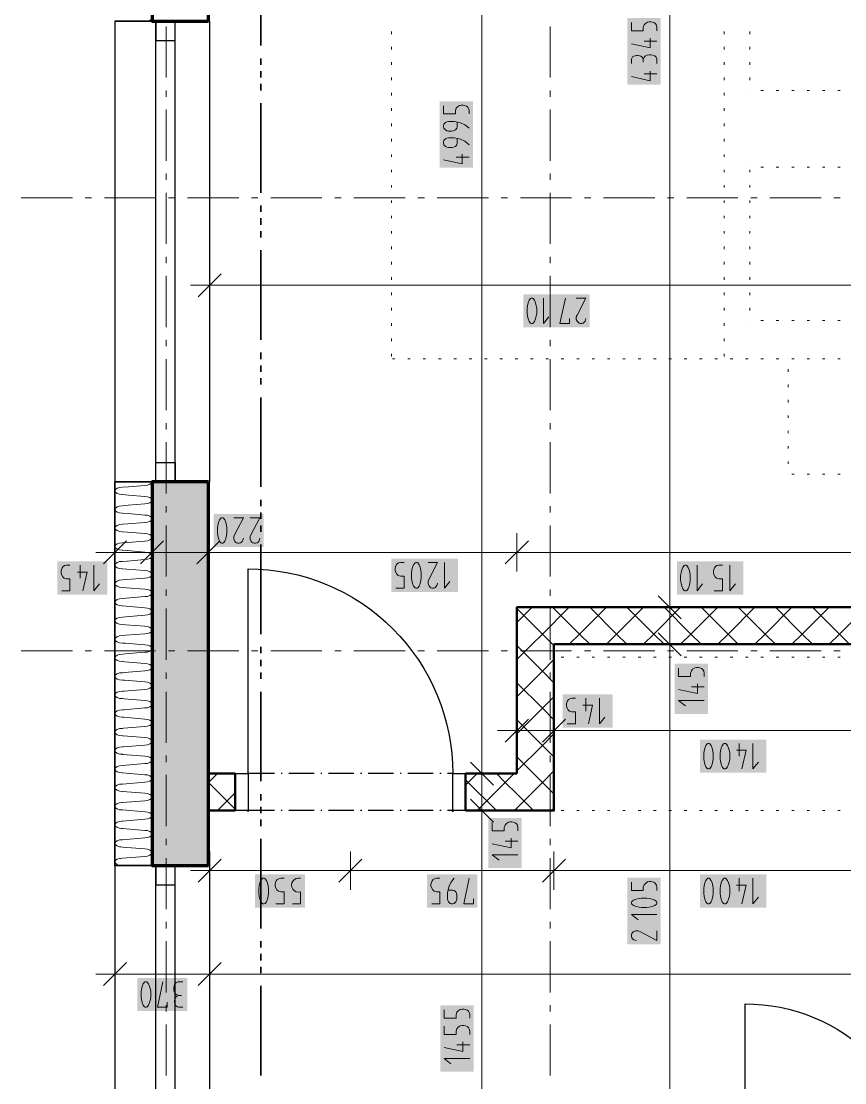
# Model space of a CAD drawing. Header units: millimetres. Extents: x 0 to 594, y 0 to 420.
# Drawn here: x 92.51 to 121.98, y 205.87 to 243.87 of the extents above; entities that cross this region are included whole.
import ezdxf

# ---------------------------------------------------------------- set-up
doc = ezdxf.new("R2010")
doc.units = ezdxf.units.MM
doc.header["$LTSCALE"] = 8
for name, color, linetype in [('PDF_Dvere', 7, 'Continuous'), ('PDF_Koty delkove', 7, 'Continuous'), ('PDF_Nabytek', 7, 'Continuous'), ('PDF_Okna', 7, 'Continuous'), ('PDF_Osy hlavni', 7, 'Continuous'), ('PDF_Pozarni useky', 7, 'Continuous'), ('PDF_Pricky zdene', 7, 'Continuous'), ('PDF_Steny obvodove nosne', 7, 'Continuous'), ('PDF_Zatepleni', 7, 'Continuous')]:
    doc.layers.add(name, color=color, linetype=linetype)

msp = doc.modelspace()

# ---------------------------------------------------------------- hatches: boundary and pattern name
at = {"layer": 'PDF_Zatepleni', "transparency": 33554559}
for points in [[(96.128, 217.608), (96.107, 217.629), (96.128, 217.65), (96.145, 217.632), (96.145, 217.626), (96.149, 217.629), (96.145, 217.632), (96.145, 217.626)], [(96.128, 216.944), (96.107, 216.965), (96.128, 216.986), (96.131, 216.982), (96.131, 216.947), (96.149, 216.965), (96.131, 216.982), (96.131, 216.947)], [(96.128, 216.28), (96.116, 216.292), (96.117, 216.31), (96.107, 216.301), (96.116, 216.292), (96.117, 216.31), (96.128, 216.322), (96.149, 216.301)]]:
    msp.add_hatch(color=256, dxfattribs=at).paths.add_polyline_path(points)

# ---------------------------------------------------------------- linework, layer by layer
at = {"layer": 'PDF_Dvere', "lineweight": 25}
for points in [[(100.625, 216.942), (100.625, 224.269, -0.414214), (107.952, 216.942), (107.758, 216.942)], [(118.611, 202.288), (118.407, 202.288), (118.407, 208.699, -0.414214), (124.819, 202.288), (124.793, 202.288)]]:
    msp.add_lwpolyline(points, format="xyb", dxfattribs=at)
for points in [[(100.625, 215.614), (100.167, 215.614), (100.167, 216.942), (100.625, 216.942)], [(108.41, 215.614), (107.952, 215.614), (107.952, 216.942), (108.41, 216.942)]]:
    msp.add_lwpolyline(points, close=True, dxfattribs=at)
for points in [[(101.576, 216.942), (100.66, 216.942)], [(101.85, 216.942), (101.805, 216.942)], [(102.995, 216.942), (102.079, 216.942)], [(103.27, 216.942), (103.224, 216.942)], [(104.415, 216.942), (103.499, 216.942)], [(104.69, 216.942), (104.644, 216.942)], [(105.834, 216.942), (104.919, 216.942)], [(106.109, 216.942), (106.063, 216.942)], [(107.254, 216.942), (106.338, 216.942)], [(107.529, 216.942), (107.483, 216.942)], [(101.576, 215.614), (100.66, 215.614)], [(101.85, 215.614), (101.805, 215.614)], [(102.995, 215.614), (102.079, 215.614)], [(103.27, 215.614), (103.224, 215.614)], [(104.415, 215.614), (103.499, 215.614)], [(104.69, 215.614), (104.644, 215.614)], [(105.834, 215.614), (104.919, 215.614)], [(106.109, 215.614), (106.063, 215.614)], [(107.254, 215.614), (106.338, 215.614)], [(107.529, 215.614), (107.483, 215.614)], [(107.952, 215.614), (107.758, 215.614)]]:
    msp.add_lwpolyline(points, dxfattribs=at)
at = {"layer": 'PDF_Dvere', "lineweight": 25, "transparency": 33554559}
for points in [[(100.682, 216.942), (100.625, 216.885), (100.625, 216.999), (100.568, 216.942)], [(108.009, 216.942), (107.952, 216.885), (107.952, 216.999), (107.895, 216.942)], [(100.682, 215.614), (100.625, 215.557), (100.625, 215.671), (100.568, 215.614)], [(108.009, 215.614), (107.952, 215.557), (107.952, 215.671), (107.895, 215.614)]]:
    msp.add_solid(points, dxfattribs=at)
at = {"layer": 'PDF_Koty delkove', "lineweight": 18}
for points in [[(115.713, 135.687), (115.713, 140.359), (115.713, 148.079), (115.713, 189.557), (115.713, 190.885), (115.713, 201.28), (115.713, 202.288), (115.713, 221.567), (115.713, 222.895), (115.713, 262.69), (115.713, 265.045), (115.713, 266.262), (115.713, 328.13), (115.713, 331.61)], [(108.99, 145.32), (108.99, 154.118), (108.99, 156.524), (108.99, 167.628), (108.99, 200.96), (108.99, 202.288), (108.99, 215.614), (108.99, 216.942), (108.99, 262.69), (108.99, 266.17)], [(114.339, 243.821), (114.339, 243.527), (114.766, 243.527), (114.766, 243.65), (114.797, 243.735), (114.843, 243.784), (114.919, 243.832), (114.979, 243.845), (115.04, 243.845), (115.102, 243.832), (115.162, 243.808), (115.208, 243.771), (115.239, 243.723), (115.255, 243.65), (115.255, 243.527)], [(115.01, 243.258), (115.01, 242.915), (114.339, 243.062)], [(115.255, 243.16), (114.797, 243.16)], [(114.339, 242.353), (114.339, 242.5), (114.353, 242.549), (114.385, 242.597), (114.43, 242.622)], [(114.43, 242.622), (114.521, 242.646), (114.582, 242.646), (114.674, 242.622), (114.735, 242.573), (114.766, 242.5), (114.766, 242.402)], [(115.255, 242.353), (115.255, 242.524), (115.224, 242.585), (115.178, 242.634), (115.102, 242.658), (115.04, 242.671), (114.979, 242.671), (114.903, 242.658), (114.843, 242.634), (114.797, 242.585), (114.766, 242.5)], [(115.01, 242.083), (115.01, 241.741), (114.339, 241.888)], [(115.255, 241.986), (114.797, 241.986)], [(107.616, 240.844), (107.616, 240.55), (108.043, 240.55), (108.043, 240.673), (108.074, 240.758), (108.12, 240.807), (108.196, 240.856), (108.256, 240.868), (108.318, 240.868), (108.379, 240.856), (108.439, 240.831), (108.485, 240.795), (108.516, 240.746), (108.532, 240.673), (108.532, 240.55)], [(108.532, 240.037), (108.379, 240.159), (108.226, 240.233), (108.013, 240.281), (107.798, 240.281), (107.738, 240.269), (107.692, 240.244), (107.662, 240.22), (107.631, 240.183), (107.616, 240.134), (107.616, 240.086), (107.631, 240.037), (107.662, 240), (107.692, 239.976), (107.738, 239.951), (107.798, 239.938), (107.921, 239.938), (107.981, 239.951), (108.043, 239.976), (108.089, 240.037)], [(108.089, 240.037), (108.104, 240.086), (108.104, 240.257)], [(108.532, 239.45), (108.379, 239.572), (108.226, 239.646), (108.013, 239.694), (107.798, 239.694), (107.738, 239.682), (107.692, 239.657), (107.662, 239.633), (107.631, 239.596), (107.616, 239.547), (107.616, 239.499), (107.631, 239.45), (107.662, 239.413), (107.692, 239.389), (107.738, 239.364), (107.798, 239.351), (107.921, 239.351), (107.981, 239.364), (108.043, 239.389), (108.089, 239.45), (108.104, 239.499), (108.104, 239.67)], [(108.287, 239.107), (108.287, 238.764), (107.616, 238.912)], [(108.532, 239.009), (108.074, 239.009)], [(99.663, 234.832), (98.839, 234.008)], [(99.251, 235.107), (99.251, 234.42), (99.251, 233.733)], [(99.251, 234.42), (98.564, 234.42)], [(151.365, 234.42), (149.487, 234.42), (149.298, 234.42), (144.546, 234.42), (143.126, 234.42), (140.19, 234.42), (137.579, 234.42), (134.662, 234.42), (130, 234.42), (127.556, 234.42), (126.178, 234.42), (125.262, 234.42), (124.071, 234.42), (121.241, 234.42), (99.251, 234.42)], [(111.196, 233.962), (111.196, 233.046), (111.391, 233.29)], [(112.126, 233.228), (112.126, 233.046), (111.783, 233.046), (111.978, 233.962)], [(112.37, 233.962), (112.713, 233.962), (112.395, 233.351), (112.37, 233.29), (112.37, 233.198), (112.395, 233.138), (112.431, 233.092), (112.468, 233.061), (112.517, 233.046), (112.566, 233.046), (112.615, 233.061)], [(112.615, 233.061), (112.651, 233.092), (112.688, 233.138), (112.713, 233.228)], [(100.113, 226.097), (100.456, 226.097), (100.137, 225.486), (100.113, 225.425), (100.113, 225.333), (100.137, 225.273), (100.174, 225.227), (100.211, 225.196), (100.26, 225.181), (100.308, 225.181), (100.358, 225.196), (100.394, 225.227), (100.431, 225.273)], [(100.7, 226.097), (101.043, 226.097), (100.725, 225.486), (100.7, 225.425), (100.7, 225.333), (100.725, 225.273), (100.761, 225.227), (100.798, 225.196), (100.847, 225.181), (100.896, 225.181), (100.945, 225.196), (100.981, 225.227), (101.018, 225.273), (101.043, 225.363)], [(95.862, 225.543), (95.862, 224.856), (95.862, 224.169)], [(97.19, 225.543), (97.19, 224.856), (97.19, 224.169)], [(99.205, 225.543), (99.205, 224.856), (99.205, 224.169)], [(100.431, 225.273), (100.456, 225.363)], [(110.242, 225.543), (110.242, 224.856), (110.242, 224.169)], [(96.274, 225.268), (95.45, 224.444)], [(97.602, 225.268), (96.778, 224.444)], [(99.617, 225.268), (98.793, 224.444)], [(110.654, 225.268), (109.829, 224.444)], [(95.862, 224.856), (95.175, 224.856)], [(126.192, 224.856), (126.178, 224.856), (125.262, 224.856), (124.071, 224.856), (116.333, 224.856), (110.242, 224.856), (108.341, 224.856), (99.205, 224.856), (97.19, 224.856), (95.862, 224.856)], [(93.957, 223.482), (94.251, 223.482), (94.251, 223.909), (94.128, 223.909), (94.043, 223.94), (93.994, 223.986), (93.946, 224.062), (93.933, 224.122), (93.933, 224.184), (93.946, 224.245), (93.97, 224.305), (94.007, 224.351), (94.055, 224.382), (94.128, 224.398), (94.251, 224.398)], [(94.618, 224.398), (94.618, 223.94)], [(95.107, 224.398), (95.107, 223.482), (95.303, 223.726)], [(105.914, 223.577), (106.208, 223.577), (106.208, 224.004), (106.085, 224.004), (106, 224.035), (105.951, 224.081), (105.902, 224.157), (105.89, 224.217), (105.89, 224.278), (105.902, 224.34), (105.927, 224.4), (105.963, 224.446), (106.012, 224.477), (106.085, 224.493), (106.208, 224.493)], [(106.82, 224.125), (106.807, 224.217), (106.782, 224.324), (106.746, 224.416), (106.697, 224.477), (106.672, 224.493), (106.624, 224.493), (106.599, 224.477), (106.55, 224.416), (106.514, 224.324), (106.489, 224.217), (106.477, 224.125)], [(107.064, 224.493), (107.407, 224.493), (107.088, 223.882), (107.064, 223.82), (107.064, 223.729), (107.088, 223.668), (107.125, 223.623), (107.162, 223.591), (107.211, 223.577), (107.259, 223.577), (107.308, 223.591), (107.345, 223.623), (107.382, 223.668), (107.407, 223.759)], [(107.651, 224.493), (107.651, 223.577), (107.846, 223.82)], [(116.117, 223.757), (116.141, 223.65), (116.178, 223.558), (116.226, 223.497), (116.251, 223.482), (116.3, 223.482), (116.325, 223.497), (116.373, 223.558), (116.41, 223.65), (116.435, 223.757), (116.447, 223.847), (116.447, 224.031), (116.435, 224.122), (116.41, 224.229), (116.373, 224.321), (116.325, 224.382), (116.3, 224.398), (116.251, 224.398), (116.226, 224.382), (116.178, 224.321), (116.141, 224.229), (116.117, 224.122), (116.104, 224.031)], [(116.691, 224.398), (116.691, 223.482), (116.887, 223.726)], [(117.303, 223.482), (117.596, 223.482), (117.596, 223.909), (117.474, 223.909), (117.389, 223.94), (117.339, 223.986), (117.291, 224.062), (117.279, 224.122), (117.279, 224.184), (117.291, 224.245), (117.315, 224.305), (117.352, 224.351), (117.4, 224.382), (117.474, 224.398), (117.596, 224.398)], [(117.866, 224.398), (117.866, 223.482), (118.061, 223.726)], [(94.52, 224.153), (94.863, 224.153), (94.716, 223.482)], [(106.477, 224.125), (106.477, 223.942), (106.489, 223.852), (106.514, 223.744), (106.55, 223.653), (106.599, 223.591), (106.624, 223.577), (106.672, 223.577), (106.697, 223.591), (106.746, 223.653), (106.782, 223.744), (106.807, 223.852), (106.82, 223.942), (106.82, 224.125)], [(116.104, 224.031), (116.104, 223.847), (116.117, 223.757)], [(116.125, 222.483), (115.3, 223.307)], [(116.4, 222.895), (115.713, 222.895), (115.026, 222.895)], [(116.125, 221.155), (115.3, 221.979)], [(116.4, 221.567), (115.713, 221.567), (115.026, 221.567)], [(116.029, 220.708), (116.029, 220.415), (116.456, 220.415), (116.456, 220.537), (116.487, 220.623), (116.533, 220.672), (116.609, 220.72), (116.669, 220.733), (116.731, 220.733), (116.792, 220.72), (116.853, 220.696), (116.898, 220.659), (116.929, 220.611), (116.945, 220.537), (116.945, 220.415)], [(116.701, 220.146), (116.701, 219.803), (116.029, 219.95)], [(116.945, 220.048), (116.487, 220.048)], [(112.044, 218.719), (112.338, 218.719), (112.338, 219.146), (112.215, 219.146), (112.13, 219.177), (112.081, 219.223), (112.032, 219.299), (112.02, 219.359), (112.02, 219.421), (112.032, 219.482), (112.057, 219.542), (112.093, 219.588), (112.142, 219.619), (112.215, 219.635), (112.338, 219.635)], [(112.705, 219.635), (112.705, 219.177)], [(113.194, 219.635), (113.194, 218.719), (113.389, 218.963)], [(112.607, 219.39), (112.95, 219.39), (112.802, 218.719)], [(116.945, 219.558), (116.029, 219.558), (116.273, 219.363)], [(110.654, 218.891), (109.829, 218.067)], [(110.242, 219.166), (110.242, 218.479), (110.242, 217.792)], [(111.982, 218.891), (111.157, 218.067)], [(111.57, 219.166), (111.57, 218.479), (111.57, 217.792)], [(110.242, 218.479), (109.555, 218.479)], [(147.976, 218.479), (145.416, 218.479), (143.02, 218.479), (141.91, 218.479), (139.979, 218.479), (137.535, 218.479), (127.552, 218.479), (126.178, 218.479), (125.262, 218.479), (124.392, 218.479), (111.57, 218.479), (110.242, 218.479)], [(116.929, 217.654), (116.929, 217.471), (116.941, 217.38), (116.965, 217.273), (117.002, 217.181), (117.05, 217.12), (117.075, 217.105), (117.124, 217.105), (117.149, 217.12), (117.197, 217.181), (117.234, 217.273), (117.259, 217.38), (117.271, 217.471), (117.271, 217.654), (117.259, 217.746), (117.234, 217.853), (117.197, 217.944), (117.149, 218.006), (117.124, 218.021)], [(117.124, 218.021), (117.075, 218.021), (117.05, 218.006), (117.002, 217.944), (116.965, 217.853), (116.941, 217.746), (116.929, 217.654)], [(118.103, 217.777), (118.446, 217.777), (118.298, 217.105)], [(118.2, 218.021), (118.2, 217.563)], [(118.69, 218.021), (118.69, 217.105), (118.885, 217.349)], [(109.402, 216.53), (108.578, 217.354)], [(109.677, 216.942), (108.99, 216.942), (108.303, 216.942)], [(109.402, 215.202), (108.578, 216.026)], [(109.677, 215.614), (108.99, 215.614), (108.303, 215.614)], [(109.365, 215.185), (109.365, 214.892), (109.792, 214.892), (109.792, 215.014), (109.823, 215.099), (109.869, 215.149), (109.945, 215.197), (110.005, 215.21)], [(110.005, 215.21), (110.066, 215.21), (110.128, 215.197), (110.188, 215.173), (110.234, 215.136), (110.265, 215.088), (110.281, 215.014), (110.281, 214.892)], [(110.036, 214.622), (110.036, 214.28), (109.365, 214.427)], [(110.281, 214.525), (109.823, 214.525)], [(99.251, 214.154), (99.251, 213.467), (99.251, 212.78)], [(104.288, 214.154), (104.288, 213.467), (104.288, 212.78)], [(110.281, 214.035), (109.365, 214.035), (109.608, 213.84)], [(111.57, 214.154), (111.57, 213.467), (111.57, 212.78)], [(99.663, 213.879), (98.839, 213.055)], [(104.701, 213.879), (103.876, 213.055)], [(111.982, 213.879), (111.157, 213.055)], [(99.251, 213.467), (98.564, 213.467)], [(146.144, 213.467), (142.031, 213.467), (137.535, 213.467), (124.392, 213.467), (111.57, 213.467), (104.288, 213.467), (99.251, 213.467)], [(101.622, 212.277), (101.916, 212.277), (101.916, 212.703), (101.793, 212.703), (101.708, 212.735), (101.659, 212.78), (101.611, 212.856), (101.598, 212.917), (101.598, 212.978), (101.611, 213.04), (101.635, 213.1), (101.672, 213.146), (101.72, 213.177), (101.793, 213.193), (101.916, 213.193)], [(107.195, 212.277), (107.488, 212.277), (107.488, 212.703), (107.366, 212.703), (107.281, 212.735), (107.231, 212.78), (107.183, 212.856), (107.17, 212.917), (107.17, 212.978), (107.183, 213.04), (107.207, 213.1), (107.244, 213.146), (107.292, 213.177), (107.366, 213.193), (107.488, 213.193)], [(108.002, 213.193), (107.879, 213.04), (107.806, 212.887), (107.758, 212.673), (107.758, 212.459), (107.77, 212.399), (107.794, 212.353), (107.818, 212.322), (107.855, 212.291), (107.904, 212.277), (107.953, 212.277), (108.002, 212.291), (108.039, 212.322), (108.063, 212.353), (108.088, 212.399), (108.1, 212.459), (108.1, 212.582), (108.088, 212.642), (108.063, 212.703), (108.002, 212.749), (107.953, 212.765), (107.782, 212.765)], [(108.687, 212.459), (108.687, 212.277), (108.345, 212.277), (108.54, 213.193)], [(117.259, 212.917), (117.234, 213.024), (117.197, 213.116), (117.149, 213.177), (117.124, 213.193), (117.075, 213.193), (117.05, 213.177), (117.002, 213.116), (116.965, 213.024), (116.941, 212.917), (116.929, 212.825)], [(118.2, 213.193), (118.2, 212.735)], [(118.69, 213.193), (118.69, 212.277), (118.885, 212.52)], [(114.339, 213.047), (114.339, 212.754), (114.766, 212.754), (114.766, 212.876), (114.797, 212.961), (114.843, 213.01), (114.919, 213.059), (114.979, 213.071), (115.04, 213.071), (115.102, 213.059), (115.162, 213.035), (115.208, 212.998), (115.239, 212.949), (115.255, 212.876), (115.255, 212.754)], [(116.929, 212.825), (116.929, 212.642), (116.941, 212.551), (116.965, 212.444), (117.002, 212.353), (117.05, 212.291), (117.075, 212.277), (117.124, 212.277), (117.149, 212.291), (117.197, 212.353), (117.234, 212.444), (117.259, 212.551), (117.271, 212.642), (117.271, 212.825), (117.259, 212.917)], [(118.103, 212.948), (118.446, 212.948), (118.298, 212.277)], [(114.887, 212.484), (114.704, 212.484), (114.614, 212.472), (114.506, 212.448), (114.415, 212.411), (114.353, 212.362), (114.339, 212.337), (114.339, 212.289), (114.353, 212.264), (114.415, 212.216), (114.506, 212.179), (114.614, 212.154), (114.704, 212.141), (114.887, 212.141), (114.979, 212.154)], [(114.979, 212.154), (115.086, 212.179), (115.178, 212.216), (115.239, 212.264), (115.255, 212.289), (115.255, 212.337), (115.239, 212.362), (115.178, 212.411), (115.086, 212.448), (114.979, 212.472), (114.887, 212.484)], [(115.255, 211.897), (114.339, 211.897), (114.582, 211.702)], [(115.255, 211.31), (115.255, 210.967), (114.644, 211.286), (114.582, 211.31), (114.491, 211.31), (114.43, 211.286), (114.385, 211.249), (114.353, 211.212), (114.339, 211.163), (114.339, 211.115), (114.353, 211.066), (114.385, 211.029), (114.43, 210.992), (114.521, 210.967)], [(96.274, 210.178), (95.45, 209.353)], [(95.862, 210.452), (95.862, 209.765), (95.862, 209.079)], [(99.663, 210.178), (98.839, 209.353)], [(99.251, 210.452), (99.251, 209.765), (99.251, 209.079)], [(95.862, 209.765), (95.175, 209.765)], [(109.854, 209.765), (99.251, 209.765), (95.862, 209.765)], [(178.291, 209.765), (176.368, 209.765), (173.626, 209.765), (167.805, 209.765), (167.742, 209.765), (166.476, 209.765), (163.079, 209.765), (148.617, 209.765), (146.144, 209.765), (140.091, 209.765), (109.854, 209.765)], [(97.728, 208.757), (97.728, 208.575), (97.385, 208.575), (97.58, 209.491)], [(98.29, 209.491), (98.119, 209.491), (98.058, 209.46), (98.009, 209.414), (97.985, 209.338), (97.972, 209.276), (97.972, 209.215), (97.985, 209.139), (98.009, 209.079), (98.058, 209.033), (98.143, 209.002)], [(98.021, 208.91), (98.07, 208.971), (98.143, 209.002), (98.241, 209.002)], [(98.29, 208.575), (98.143, 208.575), (98.094, 208.589), (98.046, 208.621), (98.021, 208.666), (97.997, 208.757), (97.997, 208.818), (98.021, 208.91)], [(107.64, 208.482), (107.64, 208.189), (108.067, 208.189), (108.067, 208.311), (108.098, 208.397), (108.143, 208.446), (108.219, 208.494), (108.28, 208.507), (108.341, 208.507), (108.403, 208.494), (108.463, 208.47), (108.509, 208.433), (108.54, 208.385), (108.556, 208.311), (108.556, 208.189)], [(107.64, 207.895), (107.64, 207.602), (108.067, 207.602), (108.067, 207.724), (108.098, 207.809), (108.143, 207.859), (108.219, 207.907), (108.28, 207.919), (108.341, 207.919), (108.403, 207.907), (108.463, 207.883), (108.509, 207.846), (108.54, 207.798), (108.556, 207.724), (108.556, 207.602)], [(108.311, 207.332), (108.311, 206.99), (107.64, 207.137)], [(108.556, 207.235), (108.098, 207.235)], [(108.556, 206.745), (107.64, 206.745), (107.883, 206.55)]]:
    msp.add_lwpolyline(points, dxfattribs=at)
for points in [[(110.609, 233.595), (110.609, 233.412), (110.622, 233.321), (110.646, 233.214), (110.682, 233.122), (110.731, 233.061), (110.756, 233.046), (110.804, 233.046), (110.829, 233.061), (110.878, 233.122), (110.914, 233.214), (110.939, 233.321), (110.952, 233.412), (110.952, 233.595), (110.939, 233.686), (110.914, 233.794), (110.878, 233.885), (110.829, 233.946), (110.804, 233.962), (110.756, 233.962), (110.731, 233.946), (110.682, 233.885), (110.646, 233.794), (110.622, 233.686)], [(99.526, 225.73), (99.526, 225.546), (99.539, 225.456), (99.563, 225.349), (99.6, 225.257), (99.648, 225.196), (99.673, 225.181), (99.721, 225.181), (99.746, 225.196), (99.795, 225.257), (99.831, 225.349), (99.856, 225.456), (99.869, 225.546), (99.869, 225.73), (99.856, 225.821), (99.831, 225.928), (99.795, 226.02), (99.746, 226.081), (99.721, 226.097), (99.673, 226.097), (99.648, 226.081), (99.6, 226.02), (99.563, 225.928), (99.539, 225.821)], [(117.516, 217.654), (117.516, 217.471), (117.528, 217.38), (117.552, 217.273), (117.589, 217.181), (117.638, 217.12), (117.663, 217.105), (117.711, 217.105), (117.736, 217.12), (117.784, 217.181), (117.821, 217.273), (117.846, 217.38), (117.858, 217.471), (117.858, 217.654), (117.846, 217.746), (117.821, 217.853), (117.784, 217.944), (117.736, 218.006), (117.711, 218.021), (117.663, 218.021), (117.638, 218.006), (117.589, 217.944), (117.552, 217.853), (117.528, 217.746)], [(101.011, 212.825), (101.011, 212.642), (101.024, 212.551), (101.048, 212.444), (101.085, 212.353), (101.133, 212.291), (101.158, 212.277), (101.206, 212.277), (101.231, 212.291), (101.28, 212.353), (101.316, 212.444), (101.341, 212.551), (101.354, 212.642), (101.354, 212.825), (101.341, 212.917), (101.316, 213.024), (101.28, 213.116), (101.231, 213.177), (101.206, 213.193), (101.158, 213.193), (101.133, 213.177), (101.085, 213.116), (101.048, 213.024), (101.024, 212.917)], [(117.516, 212.825), (117.516, 212.642), (117.528, 212.551), (117.552, 212.444), (117.589, 212.353), (117.638, 212.291), (117.663, 212.277), (117.711, 212.277), (117.736, 212.291), (117.784, 212.353), (117.821, 212.444), (117.846, 212.551), (117.858, 212.642), (117.858, 212.825), (117.846, 212.917), (117.821, 213.024), (117.784, 213.116), (117.736, 213.177), (117.711, 213.193), (117.663, 213.193), (117.638, 213.177), (117.589, 213.116), (117.552, 213.024), (117.528, 212.917)], [(96.798, 209.123), (96.798, 208.94), (96.811, 208.85), (96.835, 208.742), (96.871, 208.651), (96.92, 208.589), (96.945, 208.575), (96.993, 208.575), (97.018, 208.589), (97.067, 208.651), (97.103, 208.742), (97.128, 208.85), (97.141, 208.94), (97.141, 209.123), (97.128, 209.215), (97.103, 209.322), (97.067, 209.414), (97.018, 209.475), (96.993, 209.491), (96.945, 209.491), (96.92, 209.475), (96.871, 209.414), (96.835, 209.322), (96.811, 209.215)]]:
    msp.add_lwpolyline(points, close=True, dxfattribs=at)
msp.add_lwpolyline([(102.21, 212.277), (102.503, 212.277), (102.503, 212.703, -1.306886), (102.503, 213.193)], format="xyb", dxfattribs=at)
at = {"layer": 'PDF_Koty delkove', "color": 7, "lineweight": 18, "true_color": 0xffffff, "transparency": 33554559}
for points in [[(115.392, 241.603), (115.392, 243.982), (114.201, 241.603), (114.201, 243.982)], [(108.669, 238.627), (108.669, 241.005), (107.479, 238.627), (107.479, 241.005)], [(112.85, 234.099), (110.472, 234.099), (112.85, 232.909), (110.472, 232.909)], [(101.18, 226.234), (99.389, 226.234), (101.18, 225.044), (99.389, 225.044)], [(108.131, 224.63), (105.753, 224.63), (108.131, 223.439), (105.753, 223.439)], [(95.588, 224.535), (93.796, 224.535), (95.588, 223.345), (93.796, 223.345)], [(118.346, 224.535), (115.967, 224.535), (118.346, 223.345), (115.967, 223.345)], [(117.082, 219.078), (117.082, 220.87), (115.892, 219.078), (115.892, 220.87)], [(113.674, 219.772), (111.883, 219.772), (113.674, 218.582), (111.883, 218.582)], [(119.17, 218.159), (116.791, 218.159), (119.17, 216.968), (116.791, 216.968)], [(110.418, 213.555), (110.418, 215.347), (109.227, 213.555), (109.227, 215.347)], [(102.665, 213.33), (100.874, 213.33), (102.665, 212.139), (100.874, 212.139)], [(108.825, 213.33), (107.033, 213.33), (108.825, 212.139), (107.033, 212.139)], [(115.392, 210.83), (115.392, 213.208), (114.201, 210.83), (114.201, 213.208)], [(119.17, 213.33), (116.791, 213.33), (119.17, 212.139), (116.791, 212.139)], [(98.452, 209.628), (96.661, 209.628), (98.452, 208.437), (96.661, 208.437)], [(108.693, 206.265), (108.693, 208.644), (107.502, 206.265), (107.502, 208.644)]]:
    msp.add_solid(points, dxfattribs=at)
at = {"layer": 'PDF_Nabytek', "lineweight": 13}
for points in [[(105.754, 243.409), (105.754, 243.5)], [(117.66, 243.409), (117.66, 243.5)], [(118.576, 243.409), (118.576, 243.5)], [(105.754, 242.859), (105.754, 242.951)], [(117.66, 242.859), (117.66, 242.951)], [(118.576, 242.859), (118.576, 242.951)], [(105.754, 242.31), (105.754, 242.401)], [(117.66, 242.31), (117.66, 242.401)], [(118.576, 242.31), (118.576, 242.401)], [(105.754, 241.76), (105.754, 241.852)], [(117.66, 241.76), (117.66, 241.852)], [(118.576, 241.76), (118.576, 241.852)], [(105.754, 241.211), (105.754, 241.302)], [(117.66, 241.211), (117.66, 241.302)], [(118.576, 241.395), (118.576, 241.395)], [(118.576, 241.395), (118.576, 241.395)], [(119.069, 241.395), (118.977, 241.395)], [(119.618, 241.395), (119.527, 241.395)], [(120.168, 241.395), (120.076, 241.395)], [(120.717, 241.395), (120.626, 241.395)], [(121.267, 241.395), (121.175, 241.395)], [(121.816, 241.395), (121.725, 241.395)], [(105.754, 240.661), (105.754, 240.753)], [(117.66, 240.661), (117.66, 240.753)], [(105.754, 240.112), (105.754, 240.203)], [(117.66, 240.112), (117.66, 240.203)], [(105.754, 239.562), (105.754, 239.654)], [(117.66, 239.562), (117.66, 239.654)], [(105.754, 239.013), (105.754, 239.104)], [(117.66, 239.013), (117.66, 239.104)], [(118.576, 238.648), (118.576, 238.648)], [(118.576, 238.648), (118.576, 238.648)], [(119.069, 238.648), (118.977, 238.648)], [(119.618, 238.648), (119.527, 238.648)], [(120.168, 238.648), (120.076, 238.648)], [(120.717, 238.648), (120.626, 238.648)], [(121.267, 238.648), (121.175, 238.648)], [(121.816, 238.648), (121.725, 238.648)], [(105.754, 238.463), (105.754, 238.555)], [(117.66, 238.463), (117.66, 238.555)], [(118.576, 238.463), (118.576, 238.555)], [(105.754, 237.913), (105.754, 238.005)], [(117.66, 237.913), (117.66, 238.005)], [(118.576, 237.913), (118.576, 238.005)], [(105.754, 237.364), (105.754, 237.456)], [(117.66, 237.364), (117.66, 237.456)], [(118.576, 237.364), (118.576, 237.456)], [(105.754, 236.814), (105.754, 236.906)], [(117.66, 236.814), (117.66, 236.906)], [(118.576, 236.814), (118.576, 236.906)], [(105.754, 236.265), (105.754, 236.356)], [(117.66, 236.265), (117.66, 236.356)], [(118.576, 236.265), (118.576, 236.356)], [(105.754, 235.715), (105.754, 235.807)], [(117.66, 235.715), (117.66, 235.807)], [(118.576, 235.715), (118.576, 235.807)], [(105.754, 235.166), (105.754, 235.257)], [(117.66, 235.166), (117.66, 235.257)], [(118.576, 235.166), (118.576, 235.257)], [(105.754, 234.616), (105.754, 234.708)], [(117.66, 234.616), (117.66, 234.708)], [(118.576, 234.616), (118.576, 234.708)], [(105.754, 234.067), (105.754, 234.158)], [(117.66, 234.067), (117.66, 234.158)], [(118.576, 234.067), (118.576, 234.158)], [(105.754, 233.517), (105.754, 233.609)], [(117.66, 233.517), (117.66, 233.609)], [(118.576, 233.517), (118.576, 233.609)], [(105.754, 232.968), (105.754, 233.059)], [(117.66, 232.968), (117.66, 233.059)], [(118.576, 233.153), (118.576, 233.153)], [(118.576, 233.153), (118.576, 233.153)], [(119.069, 233.153), (118.977, 233.153)], [(119.618, 233.153), (119.527, 233.153)], [(120.168, 233.153), (120.076, 233.153)], [(120.717, 233.153), (120.626, 233.153)], [(121.267, 233.153), (121.175, 233.153)], [(121.816, 233.153), (121.725, 233.153)], [(105.754, 232.418), (105.754, 232.51)], [(117.66, 232.418), (117.66, 232.51)], [(105.754, 231.869), (105.754, 231.96)], [(105.754, 231.779), (105.754, 231.779)], [(105.754, 231.779), (105.754, 231.779)], [(105.88, 231.779), (105.789, 231.779)], [(106.43, 231.779), (106.338, 231.779)], [(106.979, 231.779), (106.888, 231.779)], [(107.529, 231.779), (107.437, 231.779)], [(108.078, 231.779), (107.987, 231.779)], [(108.628, 231.779), (108.536, 231.779)], [(109.177, 231.779), (109.086, 231.779)], [(109.727, 231.779), (109.635, 231.779)], [(110.276, 231.779), (110.185, 231.779)], [(110.826, 231.779), (110.734, 231.779)], [(111.375, 231.779), (111.284, 231.779)], [(111.925, 231.779), (111.833, 231.779)], [(112.475, 231.779), (112.383, 231.779)], [(113.024, 231.779), (112.932, 231.779)], [(113.574, 231.779), (113.482, 231.779)], [(114.123, 231.779), (114.032, 231.779)], [(114.673, 231.779), (114.581, 231.779)], [(115.222, 231.779), (115.131, 231.779)], [(115.772, 231.779), (115.68, 231.779)], [(116.321, 231.779), (116.23, 231.779)], [(116.871, 231.779), (116.779, 231.779)], [(117.42, 231.779), (117.329, 231.779)], [(117.66, 231.869), (117.66, 231.96)], [(117.66, 231.779), (117.66, 231.779)], [(117.97, 231.779), (117.878, 231.779)], [(118.519, 231.779), (118.428, 231.779)], [(119.069, 231.779), (118.977, 231.779)], [(119.618, 231.779), (119.527, 231.779)], [(119.95, 231.779), (119.95, 231.779)], [(120.168, 231.779), (120.076, 231.779)], [(120.717, 231.779), (120.626, 231.779)], [(121.267, 231.779), (121.175, 231.779)], [(121.816, 231.779), (121.725, 231.779)], [(119.95, 231.319), (119.95, 231.411)], [(119.95, 230.77), (119.95, 230.861)], [(119.95, 230.22), (119.95, 230.312)], [(119.95, 229.671), (119.95, 229.762)], [(119.95, 229.121), (119.95, 229.213)], [(119.95, 228.572), (119.95, 228.663)], [(119.95, 228.022), (119.95, 228.114)], [(119.95, 227.657), (119.95, 227.657)], [(119.95, 227.657), (119.95, 227.657)], [(120.168, 227.657), (120.076, 227.657)], [(120.717, 227.657), (120.626, 227.657)], [(121.267, 227.657), (121.175, 227.657)], [(121.816, 227.657), (121.725, 227.657)], [(111.57, 221.109), (111.57, 221.109)], [(111.925, 221.109), (111.833, 221.109)], [(112.475, 221.109), (112.383, 221.109)], [(113.024, 221.109), (112.932, 221.109)], [(113.574, 221.109), (113.482, 221.109)], [(114.123, 221.109), (114.032, 221.109)], [(114.673, 221.109), (114.581, 221.109)], [(115.222, 221.109), (115.131, 221.109)], [(115.772, 221.109), (115.68, 221.109)], [(116.321, 221.109), (116.23, 221.109)], [(116.871, 221.109), (116.779, 221.109)], [(117.42, 221.109), (117.329, 221.109)], [(117.97, 221.109), (117.878, 221.109)], [(118.519, 221.109), (118.428, 221.109)], [(119.069, 221.109), (118.977, 221.109)], [(119.618, 221.109), (119.527, 221.109)], [(120.168, 221.109), (120.076, 221.109)], [(120.717, 221.109), (120.626, 221.109)], [(121.267, 221.109), (121.175, 221.109)], [(121.816, 221.109), (121.725, 221.109)], [(111.57, 215.614), (111.57, 215.614)], [(111.925, 215.614), (111.833, 215.614)], [(112.475, 215.614), (112.383, 215.614)], [(113.024, 215.614), (112.932, 215.614)], [(113.574, 215.614), (113.482, 215.614)], [(114.123, 215.614), (114.032, 215.614)], [(114.673, 215.614), (114.581, 215.614)], [(115.222, 215.614), (115.131, 215.614)], [(115.772, 215.614), (115.68, 215.614)], [(116.321, 215.614), (116.23, 215.614)], [(116.871, 215.614), (116.779, 215.614)], [(117.42, 215.614), (117.329, 215.614)], [(117.97, 215.614), (117.878, 215.614)], [(118.519, 215.614), (118.428, 215.614)], [(119.069, 215.614), (118.977, 215.614)], [(119.618, 215.614), (119.527, 215.614)], [(120.168, 215.614), (120.076, 215.614)], [(120.717, 215.614), (120.626, 215.614)], [(121.267, 215.614), (121.175, 215.614)], [(121.816, 215.614), (121.725, 215.614)]]:
    msp.add_lwpolyline(points, dxfattribs=at)
at = {"layer": 'PDF_Okna', "lineweight": 25}
for points in [[(95.862, 243.869), (95.862, 227.383)], [(97.328, 227.383), (97.328, 243.869)], [(98.015, 227.383), (98.015, 243.869)], [(99.251, 227.383), (99.251, 243.869)], [(95.862, 213.645), (95.862, 204.486)], [(97.328, 204.486), (97.328, 213.645)], [(98.015, 204.486), (98.015, 213.645)], [(99.251, 204.486), (99.251, 213.645)]]:
    msp.add_lwpolyline(points, dxfattribs=at)
for points in [[(97.328, 243.869), (97.328, 243.182), (98.015, 243.182), (98.015, 243.869)], [(97.328, 227.383), (97.328, 228.07), (98.015, 228.07), (98.015, 227.383)], [(97.328, 213.645), (97.328, 212.958), (98.015, 212.958), (98.015, 213.645)]]:
    msp.add_lwpolyline(points, close=True, dxfattribs=at)
at = {"layer": 'PDF_Osy hlavni', "lineweight": 18}
for points in [[(97.694, 241.852), (97.694, 243.683)], [(111.432, 241.852), (111.432, 243.683)], [(111.432, 241.852), (111.432, 243.683)], [(97.694, 241.165), (97.694, 241.394)], [(111.432, 241.394), (111.432, 241.165), (111.432, 241.394)], [(97.694, 238.875), (97.694, 240.707)], [(111.432, 238.875), (111.432, 240.707)], [(111.432, 238.875), (111.432, 240.707)], [(97.694, 238.188), (97.694, 238.417)], [(111.432, 238.417), (111.432, 238.188), (111.432, 238.417)], [(94.34, 237.549), (92.508, 237.549)], [(95.027, 237.549), (94.798, 237.549)], [(97.317, 237.549), (95.485, 237.549)], [(97.694, 235.899), (97.694, 237.73)], [(98.004, 237.549), (97.775, 237.549)], [(100.293, 237.549), (98.462, 237.549)], [(100.98, 237.549), (100.751, 237.549)], [(103.27, 237.549), (101.438, 237.549)], [(103.957, 237.549), (103.728, 237.549)], [(106.247, 237.549), (104.415, 237.549)], [(106.933, 237.549), (106.705, 237.549)], [(109.223, 237.549), (107.391, 237.549)], [(109.91, 237.549), (109.681, 237.549)], [(112.2, 237.549), (110.368, 237.549)], [(111.432, 235.899), (111.432, 237.73)], [(111.432, 235.899), (111.432, 237.73)], [(112.887, 237.549), (112.658, 237.549)], [(115.176, 237.549), (113.345, 237.549)], [(115.863, 237.549), (115.634, 237.549)], [(118.153, 237.549), (116.321, 237.549)], [(118.84, 237.549), (118.611, 237.549)], [(121.13, 237.549), (119.298, 237.549)], [(121.816, 237.549), (121.588, 237.549)], [(97.694, 235.212), (97.694, 235.441)], [(111.432, 235.441), (111.432, 235.212), (111.432, 235.441)], [(97.694, 232.922), (97.694, 234.754)], [(111.432, 232.922), (111.432, 234.754)], [(111.432, 232.922), (111.432, 234.754)], [(97.694, 232.235), (97.694, 232.464)], [(111.432, 232.464), (111.432, 232.235), (111.432, 232.464)], [(97.694, 229.945), (97.694, 231.777)], [(111.432, 229.945), (111.432, 231.777)], [(111.432, 229.945), (111.432, 231.777)], [(97.694, 229.258), (97.694, 229.487)], [(111.432, 229.487), (111.432, 229.258), (111.432, 229.487)], [(97.694, 226.969), (97.694, 228.8)], [(111.432, 226.969), (111.432, 228.8)], [(111.432, 226.969), (111.432, 228.8)], [(97.694, 226.282), (97.694, 226.511)], [(111.432, 226.511), (111.432, 226.282), (111.432, 226.511)], [(97.694, 223.992), (97.694, 225.824)], [(111.432, 223.992), (111.432, 225.824)], [(111.432, 223.992), (111.432, 225.824)], [(97.694, 223.305), (97.694, 223.534)], [(111.432, 223.534), (111.432, 223.305), (111.432, 223.534)], [(97.694, 221.016), (97.694, 222.847)], [(111.432, 221.016), (111.432, 222.847)], [(111.432, 221.016), (111.432, 222.847)], [(94.34, 221.338), (92.508, 221.338)], [(95.027, 221.338), (94.798, 221.338)], [(97.317, 221.338), (95.485, 221.338)], [(98.004, 221.338), (97.775, 221.338)], [(100.293, 221.338), (98.462, 221.338)], [(100.98, 221.338), (100.751, 221.338)], [(103.27, 221.338), (101.438, 221.338)], [(103.957, 221.338), (103.728, 221.338)], [(106.247, 221.338), (104.415, 221.338)], [(106.933, 221.338), (106.705, 221.338)], [(109.223, 221.338), (107.391, 221.338)], [(109.91, 221.338), (109.681, 221.338)], [(112.2, 221.338), (110.368, 221.338)], [(112.887, 221.338), (112.658, 221.338)], [(115.176, 221.338), (113.345, 221.338)], [(115.863, 221.338), (115.634, 221.338)], [(118.153, 221.338), (116.321, 221.338)], [(118.84, 221.338), (118.611, 221.338)], [(121.13, 221.338), (119.298, 221.338)], [(121.816, 221.338), (121.588, 221.338)], [(97.694, 220.329), (97.694, 220.558)], [(111.432, 220.558), (111.432, 220.329), (111.432, 220.558)], [(97.694, 218.039), (97.694, 219.871)], [(111.432, 218.039), (111.432, 219.871)], [(111.432, 218.039), (111.432, 219.871)], [(97.694, 217.352), (97.694, 217.581)], [(111.432, 217.581), (111.432, 217.352), (111.432, 217.581)], [(97.694, 215.062), (97.694, 216.894)], [(111.432, 215.062), (111.432, 216.894)], [(111.432, 215.062), (111.432, 216.894)], [(97.694, 214.375), (97.694, 214.604)], [(111.432, 214.604), (111.432, 214.375), (111.432, 214.604)], [(97.694, 212.086), (97.694, 213.917)], [(111.432, 212.086), (111.432, 213.917)], [(111.432, 212.086), (111.432, 213.917)], [(97.694, 211.399), (97.694, 211.628)], [(111.432, 211.628), (111.432, 211.399), (111.432, 211.628)], [(97.694, 209.109), (97.694, 210.941)], [(111.432, 209.109), (111.432, 210.941)], [(111.432, 209.109), (111.432, 210.941)], [(97.694, 208.422), (97.694, 208.651)], [(111.432, 208.651), (111.432, 208.422), (111.432, 208.651)], [(97.694, 206.133), (97.694, 207.964)], [(111.432, 206.133), (111.432, 207.964)], [(111.432, 206.133), (111.432, 207.964)]]:
    msp.add_lwpolyline(points, dxfattribs=at)
at = {"layer": 'PDF_Pozarni useky', "lineweight": 35}
for points in [[(101.083, 242.997), (101.083, 246.202)], [(101.083, 242.31), (101.083, 242.539)], [(101.083, 241.852), (101.083, 242.081)], [(101.083, 241.394), (101.083, 241.623)], [(101.083, 237.73), (101.083, 240.936)], [(101.083, 237.043), (101.083, 237.272)], [(101.083, 236.585), (101.083, 236.814)], [(101.083, 236.128), (101.083, 236.356)], [(101.083, 232.464), (101.083, 235.67)], [(101.083, 231.777), (101.083, 232.006)], [(101.083, 231.319), (101.083, 231.548)], [(101.083, 230.861), (101.083, 231.09)], [(101.083, 227.198), (101.083, 230.403)], [(101.083, 226.511), (101.083, 226.74)], [(101.083, 226.053), (101.083, 226.282)], [(101.083, 225.595), (101.083, 225.824)], [(101.083, 221.931), (101.083, 225.137)], [(101.083, 221.244), (101.083, 221.473)], [(101.083, 220.787), (101.083, 221.016)], [(101.083, 220.329), (101.083, 220.558)], [(101.083, 216.665), (101.083, 219.871)], [(101.083, 215.978), (101.083, 216.207)], [(101.083, 215.52), (101.083, 215.749)], [(101.083, 215.062), (101.083, 215.291)], [(101.083, 211.399), (101.083, 214.604)], [(101.083, 210.712), (101.083, 210.941)], [(101.083, 210.254), (101.083, 210.483)], [(101.083, 209.796), (101.083, 210.025)], [(101.083, 206.133), (101.083, 209.338)]]:
    msp.add_lwpolyline(points, dxfattribs=at)
at = {"layer": 'PDF_Pricky zdene', "lineweight": 50}
for points in [[(125.262, 222.895), (125.262, 238.74), (124.071, 238.74), (124.071, 222.895), (110.242, 222.895), (110.242, 221.567)], [(111.57, 221.567), (124.392, 221.567), (125.262, 221.567), (125.262, 222.895)], [(110.242, 215.614), (111.57, 215.614), (111.57, 221.567)], [(110.242, 221.567), (110.242, 216.942)], [(100.167, 216.942), (99.251, 216.942), (99.205, 216.942), (99.205, 215.614), (99.251, 215.614), (100.167, 215.614)], [(100.167, 216.942), (100.167, 215.614)], [(108.41, 215.614), (108.41, 216.942)], [(110.242, 216.942), (108.41, 216.942)], [(108.41, 215.614), (110.242, 215.614)]]:
    msp.add_lwpolyline(points, dxfattribs=at)
at = {"layer": 'PDF_Pricky zdene', "lineweight": 9}
for points in [[(110.791, 222.895), (110.242, 222.346)], [(111.524, 221.567), (111.157, 221.934), (110.242, 222.849)], [(112.119, 222.895), (111.157, 221.934), (110.791, 221.567)], [(112.852, 221.567), (112.486, 221.934), (111.524, 222.895)], [(113.447, 222.895), (112.486, 221.934), (112.119, 221.567)], [(114.18, 221.567), (113.814, 221.934), (112.852, 222.895)], [(114.775, 222.895), (113.814, 221.934), (113.447, 221.567)], [(115.508, 221.567), (115.142, 221.934), (114.18, 222.895)], [(116.103, 222.895), (115.142, 221.934), (114.775, 221.567)], [(116.836, 221.567), (116.47, 221.934), (115.508, 222.895)], [(117.431, 222.895), (116.47, 221.934), (116.103, 221.567)], [(118.164, 221.567), (117.798, 221.934), (116.836, 222.895)], [(118.759, 222.895), (117.798, 221.934), (117.431, 221.567)], [(119.492, 221.567), (119.126, 221.934), (118.164, 222.895)], [(120.087, 222.895), (119.126, 221.934), (118.759, 221.567)], [(120.82, 221.567), (120.454, 221.934), (119.492, 222.895)], [(121.415, 222.895), (120.454, 221.934), (120.087, 221.567)], [(122.148, 221.567), (121.782, 221.934), (120.82, 222.895)], [(122.743, 222.895), (121.782, 221.934), (121.415, 221.567)], [(110.791, 221.567), (110.242, 221.018)], [(111.57, 220.193), (111.157, 220.606), (110.242, 221.521)], [(111.57, 221.521), (111.524, 221.567)], [(111.57, 221.018), (111.157, 220.606), (110.242, 219.69)], [(111.57, 218.865), (111.157, 219.278), (110.242, 220.193)], [(111.57, 219.69), (111.157, 219.278), (110.242, 218.362)], [(111.57, 217.537), (111.157, 217.949), (110.242, 218.865)], [(111.57, 218.362), (111.157, 217.949), (110.242, 217.034)], [(111.57, 216.209), (111.157, 216.621), (110.242, 217.537)], [(111.57, 217.034), (111.157, 216.621), (110.242, 215.706)], [(100.167, 215.66), (99.205, 216.621), (99.526, 216.942)], [(108.822, 216.942), (108.501, 216.621), (108.41, 216.53)], [(109.509, 215.614), (108.501, 216.621), (108.41, 216.713)], [(110.15, 216.942), (109.829, 216.621), (108.822, 215.614)], [(110.242, 216.209), (109.829, 216.621), (109.509, 216.942)], [(100.167, 216.255), (99.526, 215.614)], [(110.837, 215.614), (110.242, 216.209)], [(110.242, 215.706), (110.15, 215.614)], [(111.57, 215.706), (111.478, 215.614)]]:
    msp.add_lwpolyline(points, dxfattribs=at)
at = {"layer": 'PDF_Steny obvodove nosne', "lineweight": 70}
for points in [[(99.205, 243.869), (99.205, 262.827), (99.251, 262.827), (110.516, 262.827), (112.531, 262.827), (112.531, 262.827), (112.531, 265.026), (112.531, 272.948), (111.341, 272.948), (110.654, 272.948), (110.516, 272.948), (110.516, 264.842), (109.188, 264.842), (99.205, 264.842), (97.19, 264.842), (97.19, 243.869), (97.328, 243.869), (98.015, 243.869), (99.205, 243.869)], [(99.205, 227.383), (98.015, 227.383), (97.328, 227.383), (97.19, 227.383), (97.19, 213.645), (97.328, 213.645), (98.015, 213.645), (99.205, 213.645)], [(99.205, 213.645), (99.205, 215.614), (99.205, 216.942), (99.205, 227.383)]]:
    msp.add_lwpolyline(points, dxfattribs=at)
at = {"layer": 'PDF_Steny obvodove nosne', "color": 9, "lineweight": 9, "true_color": 0xc0c0c0, "transparency": 33554559}
msp.add_solid([(97.19, 213.645), (99.205, 213.645), (97.19, 227.383), (99.205, 227.383)], dxfattribs=at)
at = {"layer": 'PDF_Zatepleni', "lineweight": 9}
for points in [[(97.033, 243.869), (97.113, 243.896), (97.171, 243.939), (97.19, 243.976)], [(96.128, 227.191), (96.352, 227.209), (96.925, 227.256)], [(96.925, 227.256), (97.027, 227.267), (97.113, 227.296), (97.171, 227.339), (97.19, 227.376)], [(96.128, 227.191), (96.026, 227.181), (95.94, 227.152), (95.883, 227.109), (95.862, 227.058)], [(95.862, 227.058), (95.883, 227.007), (95.94, 226.964), (96.026, 226.935), (96.128, 226.925)], [(96.925, 226.859), (96.345, 226.907), (96.128, 226.925)], [(96.925, 226.859), (96.925, 226.859)], [(97.19, 226.74), (97.171, 226.777), (97.113, 226.82), (97.027, 226.849), (96.925, 226.859)], [(96.128, 226.527), (96.026, 226.517), (95.94, 226.488), (95.883, 226.445)], [(96.128, 226.527), (96.337, 226.544), (96.925, 226.592)], [(96.925, 226.592), (97.027, 226.603), (97.113, 226.631), (97.171, 226.675), (97.19, 226.712)], [(95.883, 226.445), (95.862, 226.394)], [(95.862, 226.394), (95.883, 226.343), (95.94, 226.3), (96.026, 226.271), (96.128, 226.261)], [(96.925, 226.195), (96.331, 226.244), (96.128, 226.261)], [(96.925, 226.195), (96.925, 226.195)], [(97.19, 226.076), (97.171, 226.113), (97.113, 226.156), (97.027, 226.185), (96.925, 226.195)], [(96.128, 225.863), (96.026, 225.853), (95.94, 225.824), (95.883, 225.781), (95.862, 225.73)], [(95.862, 225.73), (95.883, 225.679), (95.94, 225.636), (96.026, 225.607), (96.128, 225.597)], [(96.128, 225.863), (96.323, 225.879), (96.925, 225.928)], [(96.925, 225.928), (97.027, 225.939), (97.113, 225.967), (97.171, 226.011), (97.19, 226.048)], [(96.925, 225.531), (96.316, 225.581), (96.128, 225.597)], [(96.925, 225.531), (96.925, 225.531)], [(97.113, 225.492), (97.027, 225.521), (96.925, 225.531)], [(96.925, 225.264), (97.027, 225.275), (97.113, 225.303), (97.171, 225.347), (97.19, 225.384)], [(97.19, 225.412), (97.171, 225.449), (97.113, 225.492)], [(96.128, 225.199), (96.026, 225.189), (95.94, 225.16), (95.883, 225.117), (95.862, 225.066)], [(95.862, 225.066), (95.883, 225.015), (95.94, 224.972), (96.026, 224.943), (96.128, 224.933)], [(96.128, 225.199), (96.309, 225.214), (96.925, 225.264)], [(96.925, 224.867), (96.302, 224.919), (96.128, 224.933)], [(96.128, 224.535), (96.294, 224.548), (96.925, 224.6)], [(96.925, 224.867), (96.925, 224.867)], [(97.19, 224.748), (97.171, 224.785), (97.113, 224.828), (97.027, 224.857), (96.925, 224.867)], [(96.925, 224.6), (97.027, 224.611), (97.113, 224.639), (97.171, 224.683), (97.19, 224.72)], [(96.128, 224.535), (96.026, 224.525), (95.94, 224.496), (95.883, 224.453), (95.862, 224.402)], [(95.862, 224.402), (95.883, 224.351), (95.94, 224.308), (96.026, 224.279), (96.128, 224.269)], [(96.925, 224.203), (96.288, 224.256), (96.128, 224.269)], [(96.925, 224.203), (96.925, 224.203)], [(97.19, 224.084), (97.171, 224.121), (97.113, 224.164), (97.027, 224.193), (96.925, 224.203)], [(96.128, 223.871), (96.026, 223.861), (95.94, 223.832), (95.883, 223.789), (95.862, 223.738)], [(96.128, 223.871), (96.28, 223.883), (96.925, 223.936)], [(96.925, 223.936), (97.027, 223.947), (97.113, 223.975), (97.171, 224.019), (97.19, 224.056)], [(95.862, 223.738), (95.883, 223.687), (95.94, 223.644), (96.026, 223.615), (96.128, 223.605)], [(96.925, 223.539), (96.274, 223.593), (96.128, 223.605)], [(96.925, 223.539), (96.925, 223.539)], [(97.19, 223.42), (97.171, 223.457), (97.113, 223.5), (97.027, 223.529), (96.925, 223.539)], [(96.128, 223.207), (96.026, 223.197), (95.94, 223.168), (95.883, 223.125), (95.862, 223.074)], [(95.862, 223.074), (95.883, 223.023), (95.94, 222.98), (96.026, 222.951), (96.128, 222.941)], [(96.128, 223.207), (96.266, 223.218), (96.925, 223.272)], [(96.925, 223.272), (97.027, 223.283), (97.113, 223.311), (97.171, 223.355), (97.19, 223.392)], [(96.925, 222.875), (96.259, 222.93), (96.128, 222.941)], [(96.925, 222.875), (96.925, 222.875)], [(97.19, 222.756), (97.171, 222.793), (97.113, 222.836), (97.027, 222.865), (96.925, 222.875)], [(96.925, 222.608), (97.027, 222.618), (97.113, 222.647), (97.171, 222.691), (97.19, 222.728)], [(96.128, 222.543), (96.026, 222.532), (95.94, 222.504), (95.883, 222.461), (95.862, 222.41)], [(95.862, 222.41), (95.883, 222.359), (95.94, 222.316), (96.026, 222.287)], [(96.026, 222.287), (96.128, 222.277)], [(96.128, 222.543), (96.251, 222.553), (96.925, 222.608)], [(96.925, 222.211), (96.245, 222.267), (96.128, 222.277)], [(96.128, 221.879), (96.237, 221.888), (96.925, 221.944)], [(96.925, 222.211), (96.925, 222.211)], [(97.19, 222.092), (97.171, 222.129), (97.113, 222.172), (97.027, 222.201), (96.925, 222.211)], [(96.925, 221.944), (97.027, 221.954)], [(97.027, 221.954), (97.113, 221.983), (97.171, 222.027), (97.19, 222.064)], [(96.128, 221.879), (96.026, 221.868), (95.94, 221.84), (95.883, 221.797), (95.862, 221.746)], [(95.862, 221.746), (95.883, 221.695), (95.94, 221.652), (96.026, 221.623), (96.128, 221.613)], [(96.925, 221.547), (96.231, 221.604), (96.128, 221.613)], [(96.925, 221.547), (96.925, 221.547)], [(97.19, 221.428), (97.171, 221.465), (97.113, 221.508), (97.027, 221.537), (96.925, 221.547)], [(96.128, 221.215), (96.026, 221.204), (95.94, 221.176), (95.883, 221.133), (95.862, 221.082)], [(96.128, 221.215), (96.223, 221.222), (96.925, 221.28)], [(96.925, 221.28), (97.027, 221.29), (97.113, 221.319), (97.171, 221.363), (97.19, 221.4)], [(95.862, 221.082), (95.883, 221.031), (95.94, 220.988), (96.026, 220.959), (96.128, 220.949)], [(96.925, 220.883), (96.217, 220.942), (96.128, 220.949)], [(96.925, 220.883), (96.925, 220.883)], [(97.19, 220.764), (97.171, 220.801), (97.113, 220.844), (97.027, 220.873), (96.925, 220.883)], [(96.128, 220.551), (96.026, 220.54), (95.94, 220.512), (95.883, 220.469), (95.862, 220.418)], [(95.862, 220.418), (95.883, 220.367), (95.94, 220.324), (96.026, 220.295), (96.128, 220.285)], [(96.128, 220.551), (96.208, 220.557), (96.925, 220.616)], [(96.925, 220.616), (97.027, 220.626), (97.113, 220.655), (97.171, 220.699), (97.19, 220.736)], [(96.925, 220.219), (96.202, 220.279), (96.128, 220.285)], [(96.925, 220.219), (96.925, 220.219)], [(97.19, 220.1), (97.171, 220.137), (97.113, 220.18), (97.027, 220.209), (96.925, 220.219)], [(96.925, 219.952), (97.027, 219.962), (97.113, 219.991), (97.171, 220.035), (97.19, 220.072)], [(95.883, 219.805), (95.862, 219.754)], [(95.862, 219.754), (95.883, 219.703), (95.94, 219.66), (96.026, 219.631), (96.128, 219.621)], [(96.128, 219.887), (96.026, 219.876), (95.94, 219.848), (95.883, 219.805)], [(96.128, 219.887), (96.194, 219.892), (96.925, 219.952)], [(96.925, 219.555), (96.188, 219.616), (96.128, 219.621)], [(96.128, 219.223), (96.18, 219.227), (96.925, 219.288)], [(96.925, 219.555), (96.925, 219.555)], [(97.19, 219.436), (97.171, 219.473), (97.113, 219.516), (97.027, 219.545), (96.925, 219.555)], [(96.925, 219.288), (97.027, 219.298), (97.113, 219.327), (97.171, 219.371), (97.19, 219.408)], [(96.128, 219.223), (96.026, 219.212), (95.94, 219.184), (95.883, 219.141), (95.862, 219.09)], [(95.862, 219.09), (95.883, 219.039), (95.94, 218.996), (96.026, 218.967), (96.128, 218.957)], [(96.925, 218.891), (96.174, 218.953), (96.128, 218.957)], [(96.925, 218.891), (96.925, 218.891)], [(97.19, 218.772), (97.171, 218.809), (97.113, 218.852), (97.027, 218.881), (96.925, 218.891)], [(96.128, 218.559), (96.026, 218.548), (95.94, 218.52), (95.883, 218.477), (95.862, 218.426)], [(96.128, 218.559), (96.165, 218.562), (96.925, 218.624)], [(96.925, 218.624), (97.027, 218.634), (97.113, 218.663), (97.171, 218.707), (97.19, 218.744)], [(95.862, 218.426), (95.883, 218.375), (95.94, 218.332), (96.026, 218.303), (96.128, 218.293)], [(96.925, 218.227), (96.159, 218.29), (96.128, 218.293)], [(96.925, 218.227), (96.925, 218.227)], [(97.19, 218.108), (97.171, 218.145), (97.113, 218.188), (97.027, 218.217), (96.925, 218.227)], [(96.128, 217.895), (96.026, 217.884), (95.94, 217.856), (95.883, 217.813), (95.862, 217.762)], [(95.862, 217.762), (95.883, 217.711), (95.94, 217.668), (96.026, 217.639), (96.128, 217.629)], [(96.128, 217.895), (96.151, 217.896), (96.925, 217.96)], [(96.925, 217.96), (97.027, 217.97), (97.113, 217.999), (97.171, 218.043), (97.19, 218.08)], [(96.925, 217.563), (96.145, 217.627), (96.128, 217.629)], [(96.925, 217.563), (96.925, 217.563)], [(97.19, 217.444), (97.171, 217.481), (97.113, 217.524), (97.027, 217.553), (96.925, 217.563)], [(96.925, 217.296), (97.027, 217.306), (97.113, 217.335), (97.171, 217.379), (97.19, 217.416)], [(96.128, 217.231), (96.026, 217.22), (95.94, 217.192), (95.883, 217.149), (95.862, 217.098)], [(95.862, 217.098), (95.883, 217.047), (95.94, 217.004), (96.026, 216.975), (96.128, 216.965)], [(96.128, 217.231), (96.137, 217.231), (96.925, 217.296)], [(96.925, 216.899), (96.131, 216.965), (96.128, 216.965)], [(96.128, 216.566), (96.925, 216.632)], [(96.925, 216.899), (96.925, 216.899)], [(97.19, 216.78), (97.171, 216.817), (97.113, 216.86), (97.027, 216.889), (96.925, 216.899)], [(96.925, 216.632), (97.027, 216.642), (97.113, 216.671), (97.171, 216.715), (97.19, 216.752)], [(96.128, 216.566), (96.122, 216.566), (96.026, 216.556), (95.94, 216.528), (95.883, 216.485), (95.862, 216.434)], [(95.862, 216.434), (95.883, 216.383), (95.94, 216.34), (96.026, 216.311), (96.117, 216.302), (96.128, 216.301)], [(96.925, 216.235), (96.128, 216.301)], [(96.925, 216.235), (96.925, 216.235)], [(97.19, 216.116), (97.171, 216.153), (97.113, 216.196), (97.027, 216.225), (96.925, 216.235)], [(96.128, 215.902), (96.108, 215.901), (96.026, 215.892), (95.94, 215.864), (95.883, 215.821), (95.862, 215.77)], [(96.128, 215.902), (96.925, 215.968)], [(96.925, 215.968), (97.027, 215.978), (97.113, 216.007), (97.171, 216.051), (97.19, 216.088)], [(95.862, 215.77), (95.883, 215.719), (95.94, 215.676), (96.026, 215.647), (96.102, 215.639), (96.128, 215.637)], [(96.925, 215.571), (96.128, 215.637)], [(96.925, 215.571), (96.925, 215.571)], [(97.19, 215.452), (97.171, 215.489), (97.113, 215.532), (97.027, 215.561), (96.925, 215.571)], [(96.128, 215.238), (96.094, 215.235), (96.026, 215.228), (95.94, 215.2), (95.883, 215.156), (95.862, 215.106)], [(95.862, 215.106), (95.883, 215.055), (95.94, 215.012), (96.026, 214.983), (96.088, 214.977), (96.128, 214.973)], [(96.128, 215.238), (96.925, 215.304)], [(96.925, 215.304), (97.027, 215.314), (97.113, 215.343), (97.171, 215.387), (97.19, 215.424)], [(96.925, 214.907), (96.128, 214.973)], [(96.925, 214.907), (96.925, 214.907)], [(97.19, 214.788), (97.171, 214.825), (97.113, 214.868), (97.027, 214.897), (96.925, 214.907)], [(96.925, 214.64), (97.027, 214.65), (97.113, 214.679), (97.171, 214.723), (97.19, 214.76)], [(96.128, 214.574), (96.079, 214.57), (96.026, 214.564), (95.94, 214.536), (95.883, 214.492), (95.862, 214.442)], [(95.862, 214.442), (95.883, 214.391), (95.94, 214.348), (96.026, 214.319), (96.074, 214.314), (96.128, 214.309)], [(96.128, 214.574), (96.925, 214.64)], [(96.925, 214.243), (96.128, 214.309)], [(96.925, 213.976), (96.128, 213.91), (96.065, 213.904), (96.026, 213.9), (95.94, 213.872)], [(96.925, 214.243), (96.925, 214.243)], [(97.19, 214.124), (97.171, 214.161), (97.113, 214.204), (97.027, 214.233), (96.925, 214.243)], [(96.925, 213.976), (97.027, 213.986), (97.113, 214.015), (97.171, 214.059), (97.19, 214.096)], [(95.94, 213.872), (95.883, 213.828), (95.862, 213.778)], [(95.862, 213.778), (95.883, 213.727), (95.94, 213.684), (96.026, 213.655), (96.06, 213.652), (96.128, 213.645)]]:
    msp.add_lwpolyline(points, dxfattribs=at)
at = {"layer": 'PDF_Zatepleni', "lineweight": 35}
for points in [[(97.19, 243.869), (95.862, 243.869)], [(95.862, 227.383), (97.19, 227.383)], [(95.862, 227.383), (95.862, 213.645)], [(97.19, 213.645), (97.19, 227.383)], [(97.19, 213.645), (95.862, 213.645)]]:
    msp.add_lwpolyline(points, dxfattribs=at)
at = {"layer": 'PDF_Zatepleni', "lineweight": 9, "transparency": 33554559}
for points in [[(96.128, 226.904), (96.107, 226.925), (96.149, 226.925), (96.128, 226.946)], [(96.128, 226.24), (96.107, 226.261), (96.149, 226.261), (96.128, 226.282)], [(96.128, 225.576), (96.107, 225.597), (96.149, 225.597), (96.128, 225.618)], [(96.128, 224.912), (96.107, 224.933), (96.149, 224.933), (96.128, 224.954)], [(96.128, 224.248), (96.107, 224.269), (96.149, 224.269), (96.128, 224.29)], [(96.128, 223.584), (96.107, 223.605), (96.149, 223.605), (96.128, 223.626)], [(96.128, 222.92), (96.107, 222.941), (96.149, 222.941), (96.128, 222.962)], [(96.128, 222.256), (96.107, 222.277), (96.149, 222.277), (96.128, 222.298)], [(96.128, 221.592), (96.107, 221.613), (96.149, 221.613), (96.128, 221.634)], [(96.128, 220.928), (96.107, 220.949), (96.149, 220.949), (96.128, 220.97)], [(96.128, 220.264), (96.107, 220.285), (96.149, 220.285), (96.128, 220.306)], [(96.128, 219.6), (96.107, 219.621), (96.149, 219.621), (96.128, 219.642)], [(96.128, 218.936), (96.107, 218.957), (96.149, 218.957), (96.128, 218.978)], [(96.128, 218.272), (96.107, 218.293), (96.149, 218.293), (96.128, 218.314)], [(96.128, 215.616), (96.107, 215.637), (96.149, 215.637), (96.128, 215.657)], [(96.128, 214.952), (96.107, 214.973), (96.149, 214.973), (96.128, 214.993)], [(96.128, 214.288), (96.107, 214.309), (96.149, 214.309), (96.128, 214.329)], [(96.107, 213.645), (96.128, 213.665), (96.149, 213.645)]]:
    msp.add_solid(points, dxfattribs=at)

doc.saveas('drawing.dxf')
